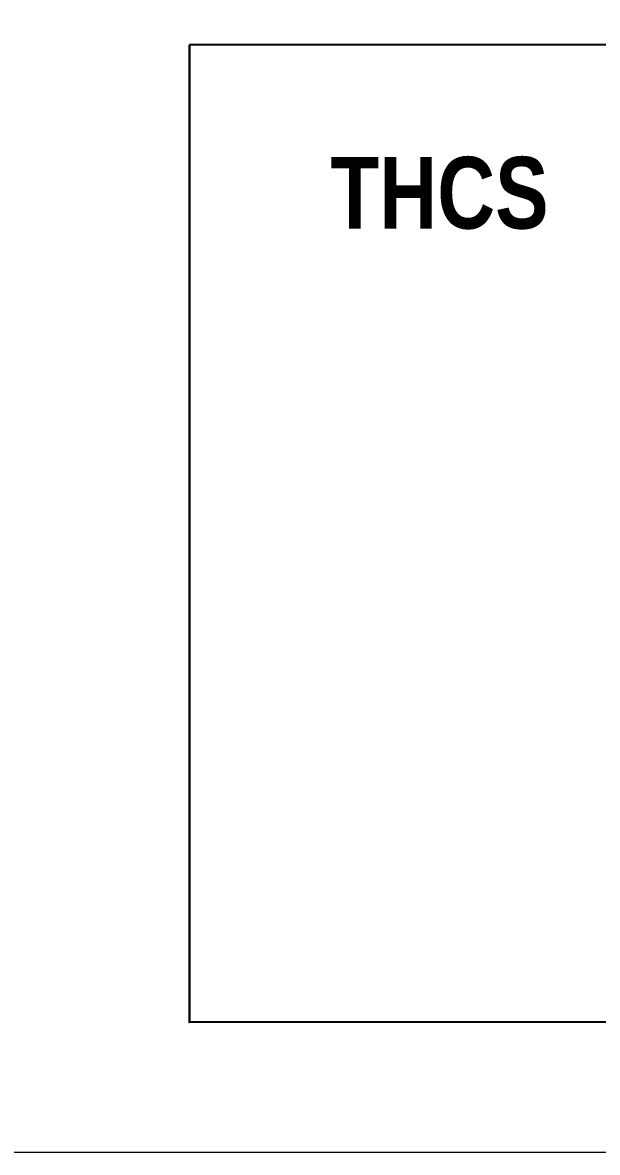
# Model space of a CAD drawing. Header units: millimetres. Extents: x 3174748 to 6019813, y -1021377 to -112338.
# Drawn here: x 3783999 to 3858570, y -394514 to -247882 of the extents above; entities that cross this region are included whole.
import ezdxf
from ezdxf.enums import TextEntityAlignment as Align

# ---------------------------------------------------------------- set-up
doc = ezdxf.new("R2010")
doc.units = ezdxf.units.MM
doc.header["$LTSCALE"] = 60
doc.header["$MEASUREMENT"] = 0
for name, color, linetype, lineweight in [('LC Net dam 1', 30, 'Continuous', 30), ('LC Text2', 7, 'Continuous', 25), ('Steel', 4, 'Continuous', 0)]:
    doc.layers.add(name, color=color, linetype=linetype, lineweight=lineweight)
doc.styles.add('LC 1', font='VHAVANB.TTF')
doc.styles.add('LC3', font='VHARIALB.TTF', dxfattribs={"width": 0.8})

# ---------------------------------------------------------------- blocks, each defined once
blk = doc.blocks.new('TIEUDE1')
at = {"layer": 'LC Text2', "color": 7, "style": 'LC 1'}
blk.add_attdef('TIªU§Ò', text='', height=5, dxfattribs=at).set_placement((0, 0), align=Align.BOTTOM_CENTER)
blk.add_attdef('TL', text='', height=3, dxfattribs=at).set_placement((0, -2), align=Align.TOP_CENTER)

msp = doc.modelspace()

# ---------------------------------------------------------------- linework, layer by layer
at = {"layer": 'LC Net dam 1', "ltscale": 0.3}
msp.add_lwpolyline([(3805637.2, -250777.7), (3988119.7, -250704.2), (3988119.7, -377554.2), (3805637.2, -377627.7)], close=True, dxfattribs=at)
at = {"layer": 'Steel', "ltscale": 0.3}
msp.add_lwpolyline([(3491661.6, -112337.6), (4042754.9, -112337.6), (4042754.9, -394513.7), (3491661.6, -394513.7)], close=True, dxfattribs=at)

# ---------------------------------------------------------------- block references
at = {"layer": 'LC Text2'}
ref = msp.add_blockref('TIEUDE1', (3838082.6, -277412.1), dxfattribs=dict(at, xscale=1890.570669660798, yscale=1890.570669660798, zscale=1890.570669660798))
ref.add_attrib('TIªU§Ò', 'THCS', dxfattribs={"color": 7, "height": 9309.95, "style": 'LC3', "width": 0.8}).set_placement((3838082.6, -277412.1), align=Align.BOTTOM_CENTER)

doc.saveas('drawing.dxf')
